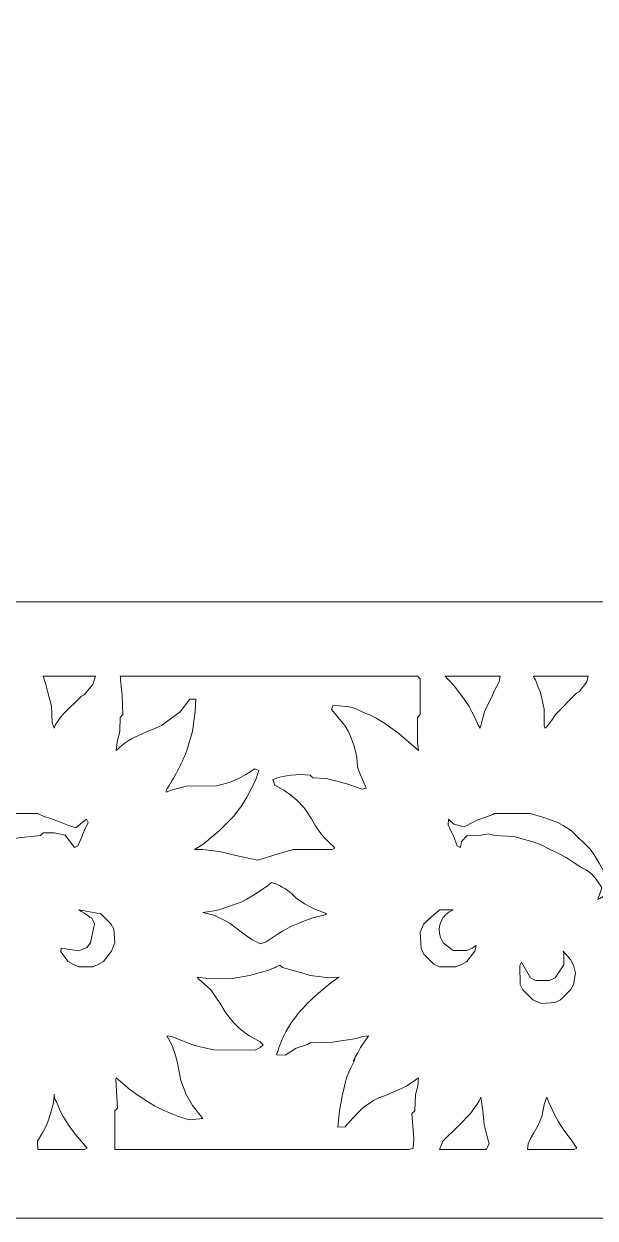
# Model space of a CAD drawing. Header units: centimetres. Extents: x -13.8 to 13.8, y -13.7 to 13.7.
# Drawn here: x 8.18 to 10.564, y -13.671 to -8.685 of the extents above; entities that cross this region are included whole.
import ezdxf

# ---------------------------------------------------------------- set-up
doc = ezdxf.new("R2010")
doc.units = ezdxf.units.CM
doc.header["$MEASUREMENT"] = 0
doc.layers.add('Layer 1', color=7, linetype='Continuous')

msp = doc.modelspace()

# ---------------------------------------------------------------- linework, layer by layer
at = {"layer": 'Layer 1', "lineweight": 0}
msp.add_lwpolyline([(0.73523, -13.67105), (13.55625, -13.67105), (13.55625, -0.86165), (0.73523, -0.86165), (0.73523, -13.67105)], close=True, dxfattribs=at)
at = {"layer": 'Layer 1', "color": 7, "lineweight": 0}
msp.add_lwpolyline([(3.3087, -11.09798), (10.9828, -11.09798), (10.9828, -3.4353), (3.3087, -3.4353), (3.3087, -11.09798)], close=True, dxfattribs=at)
for points, knots in [([(8.25997, -11.40809), (8.25997, -11.40809), (8.47847, -11.40809), (8.47847, -11.40809), (8.47847, -11.40809), (8.47847, -11.40809), (8.46781, -11.44257), (8.46781, -11.44257), (8.46781, -11.44257), (8.46781, -11.44257), (8.43124, -11.48601), (8.43124, -11.48601), (8.43124, -11.48601), (8.43124, -11.48601), (8.42058, -11.49151), (8.42058, -11.49151), (8.42058, -11.49151), (8.42058, -11.49151), (8.34533, -11.56525), (8.34533, -11.56525), (8.34533, -11.56525), (8.34533, -11.56525), (8.33181, -11.5803), (8.33181, -11.5803), (8.33181, -11.5803), (8.33181, -11.5803), (8.31067, -11.61327), (8.31067, -11.61327), (8.31067, -11.61327), (8.31067, -11.61327), (8.30591, -11.62623), (8.30591, -11.62623), (8.30591, -11.62623), (8.30591, -11.62623), (8.29713, -11.60356), (8.29713, -11.60356), (8.29713, -11.60356), (8.29713, -11.60356), (8.29446, -11.53421), (8.29446, -11.53421), (8.29446, -11.53421), (8.29446, -11.53421), (8.27999, -11.47706), (8.27999, -11.47706), (8.27999, -11.47706), (8.27999, -11.47706), (8.27065, -11.44258), (8.27065, -11.44258), (8.27065, -11.44258), (8.27064, -11.44257), (8.26169, -11.41399), (8.25997, -11.40809)], [0, 0, 0, 0, 0.0714286, 0.0714286, 0.0714286, 0.0714286, 0.1428571, 0.1428571, 0.1428571, 0.1428571, 0.2142857, 0.2142857, 0.2142857, 0.2142857, 0.2857143, 0.2857143, 0.2857143, 0.2857143, 0.3571429, 0.3571429, 0.3571429, 0.3571429, 0.4285714, 0.4285714, 0.4285714, 0.4285714, 0.5, 0.5, 0.5, 0.5, 0.5714286, 0.5714286, 0.5714286, 0.5714286, 0.6428571, 0.6428571, 0.6428571, 0.6428571, 0.7142857, 0.7142857, 0.7142857, 0.7142857, 0.7857143, 0.7857143, 0.7857143, 0.7857143, 0.8571429, 0.8571429, 0.8571429, 0.8571429, 1, 1, 1, 1]), ([(8.58192, -11.40809), (8.58192, -11.40809), (9.82266, -11.40809), (9.82266, -11.40809), (9.82266, -11.40809), (9.82266, -11.40809), (9.83409, -11.41952), (9.83409, -11.41952), (9.83409, -11.41952), (9.83409, -11.41952), (9.83409, -11.56867), (9.83409, -11.56867), (9.83409, -11.56867), (9.83409, -11.56867), (9.82266, -11.5805), (9.82266, -11.5805), (9.82266, -11.5805), (9.82266, -11.5805), (9.82266, -11.68393), (9.82266, -11.68393), (9.82266, -11.68393), (9.82266, -11.68393), (9.82724, -11.71862), (9.82724, -11.71862), (9.82724, -11.71862), (9.82724, -11.71862), (9.74532, -11.64755), (9.74532, -11.64755), (9.74532, -11.64755), (9.74532, -11.64755), (9.68457, -11.60411), (9.68457, -11.60411), (9.68457, -11.60411), (9.68457, -11.60411), (9.65007, -11.58353), (9.65007, -11.58353), (9.65007, -11.58353), (9.65007, -11.58353), (9.62684, -11.57191), (9.62684, -11.57191), (9.62684, -11.57191), (9.59178, -11.56162), (9.55998, -11.53513), (9.5236, -11.53513), (9.5236, -11.53513), (9.5236, -11.53513), (9.47007, -11.52979), (9.47007, -11.52979), (9.47007, -11.52979), (9.47007, -11.52979), (9.46322, -11.54694), (9.46322, -11.54694), (9.46322, -11.54694), (9.46322, -11.54694), (9.51979, -11.61496), (9.51979, -11.61496), (9.51979, -11.61496), (9.51979, -11.61496), (9.53313, -11.63801), (9.53313, -11.63801), (9.53313, -11.63801), (9.55731, -11.68659), (9.57028, -11.73307), (9.57255, -11.78718), (9.57255, -11.78718), (9.57255, -11.78718), (9.58112, -11.81041), (9.58112, -11.81041), (9.58112, -11.81041), (9.58112, -11.81041), (9.60893, -11.87558), (9.60893, -11.87558), (9.60893, -11.87558), (9.60893, -11.87558), (9.59178, -11.87997), (9.59178, -11.87997), (9.59178, -11.87997), (9.59178, -11.87997), (9.5236, -11.85616), (9.5236, -11.85616), (9.5236, -11.85616), (9.5236, -11.85616), (9.44319, -11.8352), (9.44319, -11.8352), (9.44319, -11.8352), (9.44319, -11.8352), (9.38604, -11.83311), (9.38604, -11.83311), (9.38604, -11.83311), (9.38604, -11.83311), (9.37461, -11.82168), (9.37461, -11.82168), (9.37461, -11.82168), (9.31936, -11.81596), (9.27174, -11.82112), (9.21935, -11.83922), (9.21935, -11.83922), (9.21935, -11.83922), (9.22678, -11.86417), (9.22678, -11.86417), (9.22678, -11.86417), (9.29708, -11.89883), (9.35098, -11.94646), (9.3868, -12.01713), (9.3868, -12.01713), (9.41061, -12.05735), (9.43652, -12.08933), (9.47234, -12.11944), (9.47234, -12.11944), (9.47234, -12.11944), (9.47768, -12.12706), (9.47768, -12.12706), (9.47768, -12.12706), (9.47768, -12.12706), (9.46625, -12.13201), (9.46625, -12.13201), (9.46625, -12.13201), (9.46625, -12.13201), (9.30566, -12.13199), (9.30566, -12.13199), (9.30566, -12.13199), (9.30566, -12.13199), (9.25957, -12.14456), (9.25957, -12.14456), (9.25957, -12.14456), (9.25957, -12.14456), (9.15612, -12.17599), (9.15612, -12.17599), (9.15612, -12.17599), (9.15612, -12.17599), (9.0641, -12.15675), (9.0641, -12.15675), (9.0641, -12.15675), (9.0641, -12.15675), (8.99515, -12.14093), (8.99515, -12.14093), (8.99515, -12.14093), (8.99515, -12.14093), (8.92657, -12.13199), (8.92657, -12.13199), (8.92657, -12.13199), (8.92657, -12.13199), (8.89209, -12.13199), (8.89209, -12.13199), (8.89209, -12.13199), (8.89209, -12.13199), (8.92619, -12.11122), (8.92619, -12.11122), (8.92619, -12.11122), (8.92619, -12.11122), (8.99514, -12.05426), (8.99514, -12.05426), (8.99514, -12.05426), (8.99514, -12.05426), (9.05438, -11.99407), (9.05438, -11.99407), (9.05438, -11.99407), (9.05438, -11.99407), (9.08886, -11.94816), (9.08886, -11.94816), (9.08886, -11.94816), (9.08886, -11.94816), (9.11095, -11.91368), (9.11095, -11.91368), (9.11095, -11.91368), (9.11095, -11.91368), (9.14638, -11.84473), (9.14638, -11.84473), (9.14638, -11.84473), (9.14638, -11.84473), (9.1599, -11.80282), (9.1599, -11.80282), (9.1599, -11.80282), (9.1599, -11.80282), (9.14371, -11.79597), (9.14371, -11.79597), (9.14371, -11.79597), (9.0936, -11.82989), (9.0437, -11.85444), (8.98388, -11.86569), (8.98388, -11.86569), (8.98388, -11.86569), (8.85759, -11.8676), (8.85759, -11.8676), (8.85759, -11.8676), (8.85759, -11.8676), (8.79967, -11.88303), (8.79967, -11.88303), (8.79967, -11.88303), (8.79967, -11.88303), (8.77395, -11.89274), (8.77395, -11.89274), (8.77395, -11.89274), (8.77395, -11.89274), (8.77318, -11.88589), (8.77318, -11.88589), (8.77318, -11.88589), (8.80689, -11.83102), (8.83681, -11.77863), (8.86044, -11.71825), (8.86044, -11.71825), (8.86044, -11.71825), (8.88311, -11.63805), (8.88311, -11.63805), (8.88311, -11.63805), (8.88311, -11.63805), (8.89491, -11.55764), (8.89491, -11.55764), (8.89491, -11.55764), (8.89491, -11.55764), (8.89758, -11.50393), (8.89758, -11.50393), (8.89758, -11.50393), (8.89758, -11.50393), (8.87169, -11.50392), (8.87169, -11.50392), (8.87169, -11.50392), (8.87169, -11.50392), (8.83245, -11.55763), (8.83245, -11.55763), (8.83245, -11.55763), (8.83245, -11.55763), (8.75397, -11.61497), (8.75397, -11.61497), (8.75397, -11.61497), (8.75397, -11.61497), (8.71949, -11.62944), (8.71949, -11.62944), (8.71949, -11.62944), (8.71949, -11.62944), (8.69644, -11.63878), (8.69644, -11.63878), (8.69644, -11.63878), (8.69644, -11.63878), (8.67358, -11.64944), (8.67358, -11.64944), (8.67358, -11.64944), (8.6309, -11.66545), (8.59738, -11.6864), (8.56555, -11.7186), (8.56555, -11.7186), (8.56555, -11.7186), (8.56917, -11.68391), (8.56917, -11.68391), (8.56917, -11.68391), (8.56917, -11.68391), (8.57983, -11.638), (8.57983, -11.638), (8.57983, -11.638), (8.57983, -11.638), (8.58192, -11.58048), (8.58192, -11.58048), (8.58192, -11.58048), (8.58192, -11.58048), (8.59335, -11.56865), (8.59335, -11.56865), (8.59335, -11.56865), (8.59335, -11.56865), (8.5901, -11.48883), (8.5901, -11.48883), (8.5901, -11.48883), (8.59012, -11.48887), (8.5825, -11.41399), (8.58192, -11.40809)], [0, 0, 0, 0, 0.0149254, 0.0149254, 0.0149254, 0.0149254, 0.0298507, 0.0298507, 0.0298507, 0.0298507, 0.0447761, 0.0447761, 0.0447761, 0.0447761, 0.0597015, 0.0597015, 0.0597015, 0.0597015, 0.0746269, 0.0746269, 0.0746269, 0.0746269, 0.0895522, 0.0895522, 0.0895522, 0.0895522, 0.1044776, 0.1044776, 0.1044776, 0.1044776, 0.119403, 0.119403, 0.119403, 0.119403, 0.1343284, 0.1343284, 0.1343284, 0.1343284, 0.1492537, 0.1492537, 0.1492537, 0.1492537, 0.1641791, 0.1641791, 0.1641791, 0.1641791, 0.1791045, 0.1791045, 0.1791045, 0.1791045, 0.1940299, 0.1940299, 0.1940299, 0.1940299, 0.2089552, 0.2089552, 0.2089552, 0.2089552, 0.2238806, 0.2238806, 0.2238806, 0.2238806, 0.238806, 0.238806, 0.238806, 0.238806, 0.2537313, 0.2537313, 0.2537313, 0.2537313, 0.2686567, 0.2686567, 0.2686567, 0.2686567, 0.2835821, 0.2835821, 0.2835821, 0.2835821, 0.2985075, 0.2985075, 0.2985075, 0.2985075, 0.3134328, 0.3134328, 0.3134328, 0.3134328, 0.3283582, 0.3283582, 0.3283582, 0.3283582, 0.3432836, 0.3432836, 0.3432836, 0.3432836, 0.358209, 0.358209, 0.358209, 0.358209, 0.3731343, 0.3731343, 0.3731343, 0.3731343, 0.3880597, 0.3880597, 0.3880597, 0.3880597, 0.4029851, 0.4029851, 0.4029851, 0.4029851, 0.4179104, 0.4179104, 0.4179104, 0.4179104, 0.4328358, 0.4328358, 0.4328358, 0.4328358, 0.4477612, 0.4477612, 0.4477612, 0.4477612, 0.4626866, 0.4626866, 0.4626866, 0.4626866, 0.4776119, 0.4776119, 0.4776119, 0.4776119, 0.4925373, 0.4925373, 0.4925373, 0.4925373, 0.5074627, 0.5074627, 0.5074627, 0.5074627, 0.5223881, 0.5223881, 0.5223881, 0.5223881, 0.5373134, 0.5373134, 0.5373134, 0.5373134, 0.5522388, 0.5522388, 0.5522388, 0.5522388, 0.5671642, 0.5671642, 0.5671642, 0.5671642, 0.5820896, 0.5820896, 0.5820896, 0.5820896, 0.5970149, 0.5970149, 0.5970149, 0.5970149, 0.6119403, 0.6119403, 0.6119403, 0.6119403, 0.6268657, 0.6268657, 0.6268657, 0.6268657, 0.641791, 0.641791, 0.641791, 0.641791, 0.6567164, 0.6567164, 0.6567164, 0.6567164, 0.6716418, 0.6716418, 0.6716418, 0.6716418, 0.6865672, 0.6865672, 0.6865672, 0.6865672, 0.7014925, 0.7014925, 0.7014925, 0.7014925, 0.7164179, 0.7164179, 0.7164179, 0.7164179, 0.7313433, 0.7313433, 0.7313433, 0.7313433, 0.7462687, 0.7462687, 0.7462687, 0.7462687, 0.761194, 0.761194, 0.761194, 0.761194, 0.7761194, 0.7761194, 0.7761194, 0.7761194, 0.7910448, 0.7910448, 0.7910448, 0.7910448, 0.8059701, 0.8059701, 0.8059701, 0.8059701, 0.8208955, 0.8208955, 0.8208955, 0.8208955, 0.8358209, 0.8358209, 0.8358209, 0.8358209, 0.8507463, 0.8507463, 0.8507463, 0.8507463, 0.8656716, 0.8656716, 0.8656716, 0.8656716, 0.880597, 0.880597, 0.880597, 0.880597, 0.8955224, 0.8955224, 0.8955224, 0.8955224, 0.9104478, 0.9104478, 0.9104478, 0.9104478, 0.9253731, 0.9253731, 0.9253731, 0.9253731, 0.9402985, 0.9402985, 0.9402985, 0.9402985, 0.9552239, 0.9552239, 0.9552239, 0.9552239, 0.9701493, 0.9701493, 0.9701493, 0.9701493, 1, 1, 1, 1]), ([(9.93751, -11.40809), (9.93751, -11.40809), (10.16725, -11.40809), (10.16725, -11.40809), (10.16725, -11.40809), (10.16725, -11.40809), (10.16421, -11.4319), (10.16421, -11.4319), (10.16421, -11.4319), (10.16421, -11.4319), (10.14593, -11.46561), (10.14593, -11.46561), (10.14593, -11.46561), (10.14593, -11.46561), (10.13069, -11.50009), (10.13069, -11.50009), (10.13069, -11.50009), (10.13069, -11.50009), (10.11143, -11.53457), (10.11143, -11.53457), (10.11143, -11.53457), (10.11143, -11.53457), (10.10209, -11.55762), (10.10209, -11.55762), (10.10209, -11.55762), (10.10209, -11.55762), (10.08934, -11.60353), (10.08934, -11.60353), (10.08934, -11.60353), (10.08934, -11.60353), (10.08458, -11.6262), (10.08458, -11.6262), (10.08458, -11.6262), (10.08458, -11.6262), (10.07601, -11.61324), (10.07601, -11.61324), (10.07601, -11.61324), (10.07601, -11.61324), (10.06191, -11.58048), (10.06191, -11.58048), (10.06191, -11.58048), (10.06191, -11.58048), (10.05011, -11.55762), (10.05011, -11.55762), (10.05011, -11.55762), (10.05011, -11.55762), (10.03773, -11.53457), (10.03773, -11.53457), (10.03773, -11.53457), (10.03773, -11.53457), (10.01468, -11.50009), (10.01468, -11.50009), (10.01468, -11.50009), (10.01468, -11.50009), (9.9802, -11.45437), (9.9802, -11.45437), (9.9802, -11.45437), (9.98019, -11.45439), (9.94399, -11.41399), (9.93751, -11.40809)], [0, 0, 0, 0, 0.0625, 0.0625, 0.0625, 0.0625, 0.125, 0.125, 0.125, 0.125, 0.1875, 0.1875, 0.1875, 0.1875, 0.25, 0.25, 0.25, 0.25, 0.3125, 0.3125, 0.3125, 0.3125, 0.375, 0.375, 0.375, 0.375, 0.4375, 0.4375, 0.4375, 0.4375, 0.5, 0.5, 0.5, 0.5, 0.5625, 0.5625, 0.5625, 0.5625, 0.625, 0.625, 0.625, 0.625, 0.6875, 0.6875, 0.6875, 0.6875, 0.75, 0.75, 0.75, 0.75, 0.8125, 0.8125, 0.8125, 0.8125, 0.875, 0.875, 0.875, 0.875, 1, 1, 1, 1]), ([(10.30518, -11.40809), (10.30518, -11.40809), (10.53473, -11.40809), (10.53473, -11.40809), (10.53473, -11.40809), (10.53473, -11.40809), (10.52997, -11.4319), (10.52997, -11.4319), (10.52997, -11.4319), (10.52997, -11.4319), (10.49721, -11.47437), (10.49721, -11.47437), (10.49721, -11.47437), (10.49721, -11.47437), (10.48673, -11.48009), (10.48673, -11.48009), (10.48673, -11.48009), (10.48673, -11.48009), (10.39854, -11.56904), (10.39854, -11.56904), (10.39854, -11.56904), (10.39854, -11.56904), (10.38349, -11.59209), (10.38349, -11.59209), (10.38349, -11.59209), (10.38349, -11.59209), (10.36235, -11.62067), (10.36235, -11.62067), (10.36235, -11.62067), (10.36235, -11.62067), (10.35473, -11.6262), (10.35473, -11.6262), (10.35473, -11.6262), (10.35473, -11.6262), (10.35111, -11.61496), (10.35111, -11.61496), (10.35111, -11.61496), (10.35111, -11.61496), (10.35111, -11.54601), (10.35111, -11.54601), (10.35111, -11.54601), (10.35111, -11.54601), (10.3355, -11.47706), (10.3355, -11.47706), (10.3355, -11.47706), (10.3355, -11.47706), (10.32693, -11.45439), (10.32693, -11.45439), (10.32693, -11.45439), (10.32693, -11.45439), (10.3155, -11.42372), (10.3155, -11.42372), (10.3155, -11.42372), (10.31547, -11.4237), (10.30901, -11.41399), (10.30518, -11.40809)], [0, 0, 0, 0, 0.0666667, 0.0666667, 0.0666667, 0.0666667, 0.1333333, 0.1333333, 0.1333333, 0.1333333, 0.2, 0.2, 0.2, 0.2, 0.2666667, 0.2666667, 0.2666667, 0.2666667, 0.3333333, 0.3333333, 0.3333333, 0.3333333, 0.4, 0.4, 0.4, 0.4, 0.4666667, 0.4666667, 0.4666667, 0.4666667, 0.5333333, 0.5333333, 0.5333333, 0.5333333, 0.6, 0.6, 0.6, 0.6, 0.6666667, 0.6666667, 0.6666667, 0.6666667, 0.7333333, 0.7333333, 0.7333333, 0.7333333, 0.8, 0.8, 0.8, 0.8, 0.8666667, 0.8666667, 0.8666667, 0.8666667, 1, 1, 1, 1]), ([(8.08757, -11.98227), (8.08757, -11.98227), (8.2373, -11.98227), (8.2373, -11.98227), (8.2373, -11.98227), (8.2373, -11.98227), (8.25997, -11.99238), (8.25997, -11.99238), (8.25997, -11.99238), (8.25997, -11.99238), (8.29445, -12.00381), (8.29445, -12.00381), (8.29445, -12.00381), (8.29445, -12.00381), (8.32893, -12.01619), (8.32893, -12.01619), (8.32893, -12.01619), (8.32893, -12.01619), (8.36341, -12.03066), (8.36341, -12.03066), (8.36341, -12.03066), (8.36341, -12.03066), (8.39675, -12.0419), (8.39675, -12.0419), (8.39675, -12.0419), (8.39675, -12.0419), (8.42361, -12.01885), (8.42361, -12.01885), (8.42361, -12.01885), (8.42361, -12.01885), (8.44094, -12.0057), (8.44094, -12.0057), (8.44094, -12.0057), (8.44094, -12.0057), (8.44742, -12.01885), (8.44742, -12.01885), (8.44742, -12.01885), (8.44742, -12.01885), (8.43237, -12.05161), (8.43237, -12.05161), (8.43237, -12.05161), (8.43237, -12.05161), (8.41885, -12.08609), (8.41885, -12.08609), (8.41885, -12.08609), (8.41885, -12.08609), (8.40551, -12.11676), (8.40551, -12.11676), (8.40551, -12.11676), (8.40551, -12.11676), (8.39104, -12.12324), (8.39104, -12.12324), (8.39104, -12.12324), (8.39104, -12.12324), (8.35159, -12.07255), (8.35159, -12.07255), (8.35159, -12.07255), (8.35159, -12.07255), (8.30627, -12.06302), (8.30627, -12.06302), (8.30627, -12.06302), (8.30627, -12.06302), (8.25995, -12.06302), (8.25995, -12.06302), (8.25995, -12.06302), (8.25995, -12.06302), (8.24852, -12.07426), (8.24852, -12.07426), (8.24852, -12.07426), (8.24852, -12.07426), (8.1565, -12.08302), (8.1565, -12.08302), (8.1565, -12.08302), (8.1565, -12.08302), (8.09898, -12.09577), (8.09898, -12.09577), (8.09898, -12.09577), (8.09898, -12.09577), (8.0645, -12.10815), (8.0645, -12.10815), (8.0645, -12.10815), (8.0645, -12.10815), (8.04145, -12.11844), (8.04145, -12.11844), (8.04145, -12.11844), (8.04145, -12.11844), (8.01878, -12.1291), (8.01878, -12.1291), (8.01878, -12.1291), (8.01878, -12.1291), (7.9843, -12.14262), (7.9843, -12.14262), (7.9843, -12.14262), (7.9843, -12.14262), (7.94982, -12.15767), (7.94982, -12.15767), (7.94982, -12.15767), (7.94982, -12.15767), (7.91534, -12.18016), (7.91534, -12.18016), (7.91534, -12.18016), (7.91534, -12.18016), (7.88086, -12.20397), (7.88086, -12.20397), (7.88086, -12.20397), (7.84771, -12.22969), (7.8218, -12.25654), (7.80066, -12.29274), (7.80066, -12.29274), (7.80066, -12.29274), (7.81476, -12.33103), (7.81476, -12.33103), (7.81476, -12.33103), (7.81476, -12.33103), (7.78886, -12.32418), (7.78886, -12.32418), (7.78886, -12.32418), (7.78886, -12.32418), (7.75438, -12.30418), (7.75438, -12.30418), (7.75438, -12.30418), (7.75438, -12.30418), (7.71228, -12.28799), (7.71228, -12.28799), (7.71228, -12.28799), (7.71228, -12.28799), (7.70543, -12.27465), (7.70543, -12.27465), (7.70543, -12.27465), (7.70543, -12.27465), (7.73133, -12.27179), (7.73133, -12.27179), (7.73133, -12.27179), (7.73133, -12.27179), (7.75361, -12.2756), (7.75361, -12.2756), (7.75361, -12.2756), (7.75361, -12.2756), (7.78028, -12.24702), (7.78028, -12.24702), (7.78028, -12.24702), (7.78028, -12.24702), (7.79856, -12.21254), (7.79856, -12.21254), (7.79856, -12.21254), (7.79856, -12.21254), (7.81094, -12.18949), (7.81094, -12.18949), (7.81094, -12.18949), (7.81094, -12.18949), (7.83285, -12.15501), (7.83285, -12.15501), (7.83285, -12.15501), (7.83285, -12.15501), (7.83782, -12.14358), (7.83782, -12.14358), (7.83782, -12.14358), (7.83782, -12.14358), (7.90812, -12.07098), (7.90812, -12.07098), (7.90812, -12.07098), (7.90812, -12.07098), (7.9268, -12.05423), (7.9268, -12.05423), (7.9268, -12.05423), (7.9268, -12.05423), (7.96109, -12.03156), (7.96109, -12.03156), (7.96109, -12.03156), (7.96109, -12.03156), (7.98432, -12.01881), (7.98432, -12.01881), (7.98432, -12.01881), (7.98432, -12.01881), (8.00699, -12.00852), (8.00699, -12.00852), (8.00699, -12.00852), (8.00699, -12.00852), (8.04147, -11.99709), (8.04147, -11.99709), (8.04147, -11.99709), (8.04148, -11.99711), (8.08281, -11.98549), (8.08757, -11.98227)], [0, 0, 0, 0, 0.0212766, 0.0212766, 0.0212766, 0.0212766, 0.0425532, 0.0425532, 0.0425532, 0.0425532, 0.0638298, 0.0638298, 0.0638298, 0.0638298, 0.0851064, 0.0851064, 0.0851064, 0.0851064, 0.106383, 0.106383, 0.106383, 0.106383, 0.1276596, 0.1276596, 0.1276596, 0.1276596, 0.1489362, 0.1489362, 0.1489362, 0.1489362, 0.1702128, 0.1702128, 0.1702128, 0.1702128, 0.1914894, 0.1914894, 0.1914894, 0.1914894, 0.212766, 0.212766, 0.212766, 0.212766, 0.2340426, 0.2340426, 0.2340426, 0.2340426, 0.2553191, 0.2553191, 0.2553191, 0.2553191, 0.2765957, 0.2765957, 0.2765957, 0.2765957, 0.2978723, 0.2978723, 0.2978723, 0.2978723, 0.3191489, 0.3191489, 0.3191489, 0.3191489, 0.3404255, 0.3404255, 0.3404255, 0.3404255, 0.3617021, 0.3617021, 0.3617021, 0.3617021, 0.3829787, 0.3829787, 0.3829787, 0.3829787, 0.4042553, 0.4042553, 0.4042553, 0.4042553, 0.4255319, 0.4255319, 0.4255319, 0.4255319, 0.4468085, 0.4468085, 0.4468085, 0.4468085, 0.4680851, 0.4680851, 0.4680851, 0.4680851, 0.4893617, 0.4893617, 0.4893617, 0.4893617, 0.5106383, 0.5106383, 0.5106383, 0.5106383, 0.5319149, 0.5319149, 0.5319149, 0.5319149, 0.5531915, 0.5531915, 0.5531915, 0.5531915, 0.5744681, 0.5744681, 0.5744681, 0.5744681, 0.5957447, 0.5957447, 0.5957447, 0.5957447, 0.6170213, 0.6170213, 0.6170213, 0.6170213, 0.6382979, 0.6382979, 0.6382979, 0.6382979, 0.6595745, 0.6595745, 0.6595745, 0.6595745, 0.6808511, 0.6808511, 0.6808511, 0.6808511, 0.7021277, 0.7021277, 0.7021277, 0.7021277, 0.7234043, 0.7234043, 0.7234043, 0.7234043, 0.7446809, 0.7446809, 0.7446809, 0.7446809, 0.7659574, 0.7659574, 0.7659574, 0.7659574, 0.787234, 0.787234, 0.787234, 0.787234, 0.8085106, 0.8085106, 0.8085106, 0.8085106, 0.8297872, 0.8297872, 0.8297872, 0.8297872, 0.8510638, 0.8510638, 0.8510638, 0.8510638, 0.8723404, 0.8723404, 0.8723404, 0.8723404, 0.893617, 0.893617, 0.893617, 0.893617, 0.9148936, 0.9148936, 0.9148936, 0.9148936, 0.9361702, 0.9361702, 0.9361702, 0.9361702, 0.9574468, 0.9574468, 0.9574468, 0.9574468, 1, 1, 1, 1]), ([(10.1442, -11.98227), (10.1442, -11.98227), (10.29335, -11.98227), (10.29335, -11.98227), (10.29335, -11.98227), (10.29335, -11.98227), (10.35069, -11.99788), (10.35069, -11.99788), (10.35069, -11.99788), (10.35069, -11.99788), (10.37374, -12.00682), (10.37374, -12.00682), (10.37374, -12.00682), (10.37374, -12.00682), (10.40826, -12.01999), (10.40826, -12.01999), (10.40826, -12.01999), (10.40826, -12.01999), (10.43131, -12.03161), (10.43131, -12.03161), (10.43131, -12.03161), (10.43131, -12.03161), (10.46579, -12.05428), (10.46579, -12.05428), (10.46579, -12.05428), (10.46579, -12.05428), (10.54448, -12.13201), (10.54448, -12.13201), (10.54448, -12.13201), (10.54448, -12.13201), (10.55953, -12.15506), (10.55953, -12.15506), (10.55953, -12.15506), (10.55953, -12.15506), (10.58162, -12.18954), (10.58162, -12.18954), (10.58162, -12.18954), (10.58162, -12.18954), (10.60048, -12.22402), (10.60048, -12.22402), (10.60048, -12.22402), (10.60048, -12.22402), (10.61495, -12.25736), (10.61495, -12.25736), (10.61495, -12.25736), (10.61495, -12.25736), (10.66086, -12.27297), (10.66086, -12.27297), (10.66086, -12.27297), (10.66086, -12.27297), (10.68676, -12.27469), (10.68676, -12.27469), (10.68676, -12.27469), (10.68676, -12.27469), (10.68009, -12.28916), (10.68009, -12.28916), (10.68009, -12.28916), (10.68009, -12.28916), (10.64942, -12.30326), (10.64942, -12.30326), (10.64942, -12.30326), (10.64942, -12.30326), (10.61494, -12.31869), (10.61494, -12.31869), (10.61494, -12.31869), (10.61494, -12.31869), (10.58369, -12.33602), (10.58369, -12.33602), (10.58369, -12.33602), (10.58369, -12.33602), (10.57567, -12.34078), (10.57567, -12.34078), (10.57567, -12.34078), (10.57567, -12.34078), (10.59186, -12.29278), (10.59186, -12.29278), (10.59186, -12.29278), (10.57509, -12.26098), (10.54767, -12.22288), (10.51166, -12.21068), (10.51166, -12.21068), (10.51166, -12.21068), (10.47718, -12.18745), (10.47718, -12.18745), (10.47718, -12.18745), (10.47718, -12.18745), (10.4427, -12.16536), (10.4427, -12.16536), (10.4427, -12.16536), (10.4427, -12.16536), (10.41965, -12.15298), (10.41965, -12.15298), (10.41965, -12.15298), (10.41965, -12.15298), (10.37374, -12.13031), (10.37374, -12.13031), (10.37374, -12.13031), (10.37374, -12.13031), (10.33926, -12.11203), (10.33926, -12.11203), (10.33926, -12.11203), (10.33926, -12.11203), (10.30478, -12.1006), (10.30478, -12.1006), (10.30478, -12.1006), (10.30478, -12.1006), (10.25906, -12.08785), (10.25906, -12.08785), (10.25906, -12.08785), (10.25906, -12.08785), (10.22458, -12.07756), (10.22458, -12.07756), (10.22458, -12.07756), (10.22458, -12.07756), (10.1442, -12.07431), (10.1442, -12.07431), (10.1442, -12.07431), (10.1442, -12.07431), (10.12113, -12.06688), (10.12113, -12.06688), (10.12113, -12.06688), (10.12113, -12.06688), (10.08665, -12.07201), (10.08665, -12.07201), (10.08665, -12.07201), (10.08665, -12.07201), (10.0295, -12.07429), (10.0295, -12.07429), (10.0295, -12.07429), (10.0295, -12.07429), (10.00627, -12.0985), (10.00627, -12.0985), (10.00627, -12.0985), (10.00627, -12.0985), (10.00151, -12.12327), (10.00151, -12.12327), (10.00151, -12.12327), (10.00151, -12.12327), (9.98799, -12.11679), (9.98799, -12.11679), (9.98799, -12.11679), (9.98799, -12.11679), (9.97256, -12.07469), (9.97256, -12.07469), (9.97256, -12.07469), (9.97256, -12.07469), (9.96113, -12.05162), (9.96113, -12.05162), (9.96113, -12.05162), (9.96113, -12.05162), (9.95047, -12.02857), (9.95047, -12.02857), (9.95047, -12.02857), (9.95047, -12.02857), (9.95161, -12.00571), (9.95161, -12.00571), (9.95161, -12.00571), (9.95161, -12.00571), (9.97466, -12.02685), (9.97466, -12.02685), (9.97466, -12.02685), (9.97466, -12.02685), (10.01771, -12.03751), (10.01771, -12.03751), (10.01771, -12.03751), (10.01771, -12.03751), (10.05219, -12.01883), (10.05219, -12.01883), (10.05219, -12.01883), (10.05219, -12.01883), (10.07486, -12.00854), (10.07486, -12.00854), (10.07486, -12.00854), (10.07486, -12.00854), (10.1105, -11.99616), (10.1105, -11.99616), (10.1105, -11.99616), (10.1105, -11.99616), (10.13944, -11.98549), (10.1442, -11.98227)], [0, 0, 0, 0, 0.0217391, 0.0217391, 0.0217391, 0.0217391, 0.0434783, 0.0434783, 0.0434783, 0.0434783, 0.0652174, 0.0652174, 0.0652174, 0.0652174, 0.0869565, 0.0869565, 0.0869565, 0.0869565, 0.1086957, 0.1086957, 0.1086957, 0.1086957, 0.1304348, 0.1304348, 0.1304348, 0.1304348, 0.1521739, 0.1521739, 0.1521739, 0.1521739, 0.173913, 0.173913, 0.173913, 0.173913, 0.1956522, 0.1956522, 0.1956522, 0.1956522, 0.2173913, 0.2173913, 0.2173913, 0.2173913, 0.2391304, 0.2391304, 0.2391304, 0.2391304, 0.2608696, 0.2608696, 0.2608696, 0.2608696, 0.2826087, 0.2826087, 0.2826087, 0.2826087, 0.3043478, 0.3043478, 0.3043478, 0.3043478, 0.326087, 0.326087, 0.326087, 0.326087, 0.3478261, 0.3478261, 0.3478261, 0.3478261, 0.3695652, 0.3695652, 0.3695652, 0.3695652, 0.3913043, 0.3913043, 0.3913043, 0.3913043, 0.4130435, 0.4130435, 0.4130435, 0.4130435, 0.4347826, 0.4347826, 0.4347826, 0.4347826, 0.4565217, 0.4565217, 0.4565217, 0.4565217, 0.4782609, 0.4782609, 0.4782609, 0.4782609, 0.5, 0.5, 0.5, 0.5, 0.5217391, 0.5217391, 0.5217391, 0.5217391, 0.5434783, 0.5434783, 0.5434783, 0.5434783, 0.5652174, 0.5652174, 0.5652174, 0.5652174, 0.5869565, 0.5869565, 0.5869565, 0.5869565, 0.6086957, 0.6086957, 0.6086957, 0.6086957, 0.6304348, 0.6304348, 0.6304348, 0.6304348, 0.6521739, 0.6521739, 0.6521739, 0.6521739, 0.673913, 0.673913, 0.673913, 0.673913, 0.6956522, 0.6956522, 0.6956522, 0.6956522, 0.7173913, 0.7173913, 0.7173913, 0.7173913, 0.7391304, 0.7391304, 0.7391304, 0.7391304, 0.7608696, 0.7608696, 0.7608696, 0.7608696, 0.7826087, 0.7826087, 0.7826087, 0.7826087, 0.8043478, 0.8043478, 0.8043478, 0.8043478, 0.826087, 0.826087, 0.826087, 0.826087, 0.8478261, 0.8478261, 0.8478261, 0.8478261, 0.8695652, 0.8695652, 0.8695652, 0.8695652, 0.8913043, 0.8913043, 0.8913043, 0.8913043, 0.9130435, 0.9130435, 0.9130435, 0.9130435, 0.9347826, 0.9347826, 0.9347826, 0.9347826, 0.9565217, 0.9565217, 0.9565217, 0.9565217, 1, 1, 1, 1]), ([(9.21361, -12.26971), (9.21361, -12.26971), (9.23475, -12.27733), (9.23475, -12.27733), (9.23475, -12.27733), (9.26695, -12.29162), (9.29304, -12.30953), (9.31685, -12.3358), (9.31685, -12.3358), (9.31685, -12.3358), (9.35114, -12.35866), (9.35114, -12.35866), (9.35114, -12.35866), (9.35114, -12.35866), (9.37419, -12.37141), (9.37419, -12.37141), (9.37419, -12.37141), (9.37419, -12.37141), (9.39724, -12.38284), (9.39724, -12.38284), (9.39724, -12.38284), (9.39724, -12.38284), (9.44315, -12.39903), (9.44315, -12.39903), (9.44315, -12.39903), (9.44315, -12.39903), (9.43762, -12.40475), (9.43762, -12.40475), (9.43762, -12.40475), (9.43762, -12.40475), (9.38563, -12.41732), (9.38563, -12.41732), (9.38563, -12.41732), (9.38563, -12.41732), (9.35115, -12.4297), (9.35115, -12.4297), (9.35115, -12.4297), (9.35115, -12.4297), (9.32848, -12.43923), (9.32848, -12.43923), (9.32848, -12.43923), (9.32848, -12.43923), (9.294, -12.4537), (9.294, -12.4537), (9.294, -12.4537), (9.294, -12.4537), (9.25952, -12.4737), (9.25952, -12.4737), (9.25952, -12.4737), (9.25952, -12.4737), (9.23647, -12.48722), (9.23647, -12.48722), (9.23647, -12.48722), (9.23647, -12.48722), (9.19056, -12.51789), (9.19056, -12.51789), (9.19056, -12.51789), (9.19056, -12.51789), (9.16751, -12.52551), (9.16751, -12.52551), (9.16751, -12.52551), (9.16751, -12.52551), (9.15608, -12.52001), (9.15608, -12.52001), (9.15608, -12.52001), (9.15608, -12.52001), (9.13303, -12.50935), (9.13303, -12.50935), (9.13303, -12.50935), (9.13303, -12.50935), (9.09855, -12.48554), (9.09855, -12.48554), (9.09855, -12.48554), (9.09855, -12.48554), (9.04103, -12.44096), (9.04103, -12.44096), (9.04103, -12.44096), (9.04103, -12.44096), (9.01817, -12.42858), (9.01817, -12.42858), (9.01817, -12.42858), (9.01817, -12.42858), (8.97208, -12.40649), (8.97208, -12.40649), (8.97208, -12.40649), (8.97208, -12.40649), (8.92655, -12.39583), (8.92655, -12.39583), (8.92655, -12.39583), (8.92655, -12.39583), (8.9837, -12.38668), (8.9837, -12.38668), (8.9837, -12.38668), (8.9837, -12.38668), (9.01818, -12.37525), (9.01818, -12.37525), (9.01818, -12.37525), (9.01818, -12.37525), (9.05266, -12.36345), (9.05266, -12.36345), (9.05266, -12.36345), (9.05266, -12.36345), (9.08714, -12.35144), (9.08714, -12.35144), (9.08714, -12.35144), (9.08714, -12.35144), (9.11, -12.33982), (9.11, -12.33982), (9.11, -12.33982), (9.11, -12.33982), (9.14448, -12.3181), (9.14448, -12.3181), (9.14448, -12.3181), (9.14448, -12.3181), (9.17954, -12.29524), (9.17954, -12.29524), (9.17954, -12.29524), (9.17953, -12.29524), (9.20848, -12.27524), (9.21361, -12.26971)], [0, 0, 0, 0, 0.0322581, 0.0322581, 0.0322581, 0.0322581, 0.0645161, 0.0645161, 0.0645161, 0.0645161, 0.0967742, 0.0967742, 0.0967742, 0.0967742, 0.1290323, 0.1290323, 0.1290323, 0.1290323, 0.1612903, 0.1612903, 0.1612903, 0.1612903, 0.1935484, 0.1935484, 0.1935484, 0.1935484, 0.2258065, 0.2258065, 0.2258065, 0.2258065, 0.2580645, 0.2580645, 0.2580645, 0.2580645, 0.2903226, 0.2903226, 0.2903226, 0.2903226, 0.3225806, 0.3225806, 0.3225806, 0.3225806, 0.3548387, 0.3548387, 0.3548387, 0.3548387, 0.3870968, 0.3870968, 0.3870968, 0.3870968, 0.4193548, 0.4193548, 0.4193548, 0.4193548, 0.4516129, 0.4516129, 0.4516129, 0.4516129, 0.483871, 0.483871, 0.483871, 0.483871, 0.516129, 0.516129, 0.516129, 0.516129, 0.5483871, 0.5483871, 0.5483871, 0.5483871, 0.5806452, 0.5806452, 0.5806452, 0.5806452, 0.6129032, 0.6129032, 0.6129032, 0.6129032, 0.6451613, 0.6451613, 0.6451613, 0.6451613, 0.6774194, 0.6774194, 0.6774194, 0.6774194, 0.7096774, 0.7096774, 0.7096774, 0.7096774, 0.7419355, 0.7419355, 0.7419355, 0.7419355, 0.7741935, 0.7741935, 0.7741935, 0.7741935, 0.8064516, 0.8064516, 0.8064516, 0.8064516, 0.8387097, 0.8387097, 0.8387097, 0.8387097, 0.8709677, 0.8709677, 0.8709677, 0.8709677, 0.9032258, 0.9032258, 0.9032258, 0.9032258, 0.9354839, 0.9354839, 0.9354839, 0.9354839, 1, 1, 1, 1]), ([(8.40952, -12.38459), (8.40952, -12.38459), (8.50136, -12.40002), (8.50136, -12.40002), (8.50136, -12.40002), (8.50136, -12.40002), (8.54327, -12.44212), (8.54327, -12.44212), (8.54327, -12.44212), (8.54327, -12.44212), (8.5547, -12.46517), (8.5547, -12.46517), (8.5547, -12.46517), (8.5547, -12.46517), (8.55891, -12.52232), (8.55891, -12.52232), (8.55891, -12.52232), (8.55891, -12.52232), (8.54539, -12.55717), (8.54539, -12.55717), (8.54539, -12.55717), (8.54539, -12.55717), (8.51205, -12.59927), (8.51205, -12.59927), (8.51205, -12.59927), (8.51205, -12.59927), (8.48956, -12.61261), (8.48956, -12.61261), (8.48956, -12.61261), (8.48956, -12.61261), (8.46691, -12.62232), (8.46691, -12.62232), (8.46691, -12.62232), (8.46691, -12.62232), (8.40917, -12.62229), (8.40917, -12.62229), (8.40917, -12.62229), (8.40917, -12.62229), (8.38612, -12.61258), (8.38612, -12.61258), (8.38612, -12.61258), (8.38612, -12.61258), (8.3644, -12.59924), (8.3644, -12.59924), (8.3644, -12.59924), (8.3644, -12.59924), (8.33373, -12.55923), (8.33373, -12.55923), (8.33373, -12.55923), (8.33373, -12.55923), (8.33545, -12.54343), (8.33545, -12.54343), (8.33545, -12.54343), (8.33545, -12.54343), (8.35278, -12.54743), (8.35278, -12.54743), (8.35278, -12.54743), (8.35278, -12.54743), (8.40916, -12.55505), (8.40916, -12.55505), (8.40916, -12.55505), (8.40916, -12.55505), (8.44192, -12.54171), (8.44192, -12.54171), (8.44192, -12.54171), (8.44192, -12.54171), (8.45716, -12.52171), (8.45716, -12.52171), (8.45716, -12.52171), (8.45716, -12.52171), (8.47431, -12.44207), (8.47431, -12.44207), (8.47431, -12.44207), (8.47431, -12.44207), (8.46269, -12.41921), (8.46269, -12.41921), (8.46269, -12.41921), (8.46267, -12.41925), (8.41618, -12.38594), (8.40952, -12.38459)], [0, 0, 0, 0, 0.047619, 0.047619, 0.047619, 0.047619, 0.0952381, 0.0952381, 0.0952381, 0.0952381, 0.1428571, 0.1428571, 0.1428571, 0.1428571, 0.1904762, 0.1904762, 0.1904762, 0.1904762, 0.2380952, 0.2380952, 0.2380952, 0.2380952, 0.2857143, 0.2857143, 0.2857143, 0.2857143, 0.3333333, 0.3333333, 0.3333333, 0.3333333, 0.3809524, 0.3809524, 0.3809524, 0.3809524, 0.4285714, 0.4285714, 0.4285714, 0.4285714, 0.4761905, 0.4761905, 0.4761905, 0.4761905, 0.5238095, 0.5238095, 0.5238095, 0.5238095, 0.5714286, 0.5714286, 0.5714286, 0.5714286, 0.6190476, 0.6190476, 0.6190476, 0.6190476, 0.6666667, 0.6666667, 0.6666667, 0.6666667, 0.7142857, 0.7142857, 0.7142857, 0.7142857, 0.7619048, 0.7619048, 0.7619048, 0.7619048, 0.8095238, 0.8095238, 0.8095238, 0.8095238, 0.8571429, 0.8571429, 0.8571429, 0.8571429, 0.9047619, 0.9047619, 0.9047619, 0.9047619, 1, 1, 1, 1]), ([(9.91428, -12.38459), (9.91428, -12.38459), (9.9718, -12.38459), (9.9718, -12.38459), (9.9718, -12.38459), (9.92531, -12.40269), (9.90245, -12.4524), (9.91827, -12.49945), (9.91827, -12.49945), (9.91827, -12.49945), (9.92951, -12.52175), (9.92951, -12.52175), (9.92951, -12.52175), (9.92951, -12.52175), (9.97161, -12.55337), (9.97161, -12.55337), (9.97161, -12.55337), (9.97161, -12.55337), (10.02914, -12.55337), (10.02914, -12.55337), (10.02914, -12.55337), (10.02914, -12.55337), (10.05123, -12.54384), (10.05123, -12.54384), (10.05123, -12.54384), (10.05123, -12.54384), (10.06742, -12.53336), (10.06742, -12.53336), (10.06742, -12.53336), (10.06742, -12.53336), (10.06189, -12.55717), (10.06189, -12.55717), (10.06189, -12.55717), (10.06189, -12.55717), (10.02837, -12.59927), (10.02837, -12.59927), (10.02837, -12.59927), (10.02837, -12.59927), (10.00609, -12.61261), (10.00609, -12.61261), (10.00609, -12.61261), (10.00609, -12.61261), (9.98323, -12.62232), (9.98323, -12.62232), (9.98323, -12.62232), (9.98323, -12.62232), (9.91428, -12.62232), (9.91428, -12.62232), (9.91428, -12.62232), (9.91428, -12.62232), (9.89121, -12.6107), (9.89121, -12.6107), (9.89121, -12.6107), (9.89121, -12.6107), (9.84911, -12.5686), (9.84911, -12.5686), (9.84911, -12.5686), (9.84911, -12.5686), (9.83787, -12.54555), (9.83787, -12.54555), (9.83787, -12.54555), (9.83787, -12.54555), (9.83406, -12.4766), (9.83406, -12.4766), (9.83406, -12.4766), (9.83406, -12.4766), (9.84911, -12.44212), (9.84911, -12.44212), (9.84911, -12.44212), (9.84914, -12.44214), (9.90952, -12.38859), (9.91428, -12.38459)], [0, 0, 0, 0, 0.0526316, 0.0526316, 0.0526316, 0.0526316, 0.1052632, 0.1052632, 0.1052632, 0.1052632, 0.1578947, 0.1578947, 0.1578947, 0.1578947, 0.2105263, 0.2105263, 0.2105263, 0.2105263, 0.2631579, 0.2631579, 0.2631579, 0.2631579, 0.3157895, 0.3157895, 0.3157895, 0.3157895, 0.3684211, 0.3684211, 0.3684211, 0.3684211, 0.4210526, 0.4210526, 0.4210526, 0.4210526, 0.4736842, 0.4736842, 0.4736842, 0.4736842, 0.5263158, 0.5263158, 0.5263158, 0.5263158, 0.5789474, 0.5789474, 0.5789474, 0.5789474, 0.6315789, 0.6315789, 0.6315789, 0.6315789, 0.6842105, 0.6842105, 0.6842105, 0.6842105, 0.7368421, 0.7368421, 0.7368421, 0.7368421, 0.7894737, 0.7894737, 0.7894737, 0.7894737, 0.8421053, 0.8421053, 0.8421053, 0.8421053, 0.8947368, 0.8947368, 0.8947368, 0.8947368, 1, 1, 1, 1]), ([(10.4313, -12.55681), (10.4313, -12.55681), (10.46159, -12.59166), (10.46159, -12.59166), (10.46159, -12.59166), (10.46159, -12.59166), (10.47434, -12.61433), (10.47434, -12.61433), (10.47434, -12.61433), (10.47434, -12.61433), (10.48291, -12.64881), (10.48291, -12.64881), (10.48291, -12.64881), (10.48291, -12.64881), (10.47338, -12.69511), (10.47338, -12.69511), (10.47338, -12.69511), (10.47338, -12.69511), (10.46158, -12.71778), (10.46158, -12.71778), (10.46158, -12.71778), (10.46158, -12.71778), (10.41967, -12.76025), (10.41967, -12.76025), (10.41967, -12.76025), (10.41967, -12.76025), (10.39681, -12.77128), (10.39681, -12.77128), (10.39681, -12.77128), (10.39681, -12.77128), (10.33966, -12.77509), (10.33966, -12.77509), (10.33966, -12.77509), (10.33966, -12.77509), (10.30479, -12.76022), (10.30479, -12.76022), (10.30479, -12.76022), (10.30479, -12.76022), (10.26269, -12.71775), (10.26269, -12.71775), (10.26269, -12.71775), (10.26269, -12.71775), (10.25145, -12.69508), (10.25145, -12.69508), (10.25145, -12.69508), (10.25145, -12.69508), (10.25031, -12.61639), (10.25031, -12.61639), (10.25031, -12.61639), (10.25031, -12.61639), (10.25698, -12.60305), (10.25698, -12.60305), (10.25698, -12.60305), (10.25698, -12.60305), (10.2945, -12.66819), (10.2945, -12.66819), (10.2945, -12.66819), (10.2945, -12.66819), (10.31622, -12.67943), (10.31622, -12.67943), (10.31622, -12.67943), (10.31622, -12.67943), (10.37376, -12.67944), (10.37376, -12.67944), (10.37376, -12.67944), (10.37376, -12.67944), (10.39681, -12.6682), (10.39681, -12.6682), (10.39681, -12.6682), (10.39681, -12.6682), (10.43301, -12.61428), (10.43301, -12.61428), (10.43301, -12.61428), (10.43301, -12.61428), (10.43415, -12.57237), (10.43415, -12.57237), (10.43415, -12.57237), (10.43416, -12.57242), (10.43376, -12.56406), (10.4313, -12.55681)], [0, 0, 0, 0, 0.047619, 0.047619, 0.047619, 0.047619, 0.0952381, 0.0952381, 0.0952381, 0.0952381, 0.1428571, 0.1428571, 0.1428571, 0.1428571, 0.1904762, 0.1904762, 0.1904762, 0.1904762, 0.2380952, 0.2380952, 0.2380952, 0.2380952, 0.2857143, 0.2857143, 0.2857143, 0.2857143, 0.3333333, 0.3333333, 0.3333333, 0.3333333, 0.3809524, 0.3809524, 0.3809524, 0.3809524, 0.4285714, 0.4285714, 0.4285714, 0.4285714, 0.4761905, 0.4761905, 0.4761905, 0.4761905, 0.5238095, 0.5238095, 0.5238095, 0.5238095, 0.5714286, 0.5714286, 0.5714286, 0.5714286, 0.6190476, 0.6190476, 0.6190476, 0.6190476, 0.6666667, 0.6666667, 0.6666667, 0.6666667, 0.7142857, 0.7142857, 0.7142857, 0.7142857, 0.7619048, 0.7619048, 0.7619048, 0.7619048, 0.8095238, 0.8095238, 0.8095238, 0.8095238, 0.8571429, 0.8571429, 0.8571429, 0.8571429, 0.9047619, 0.9047619, 0.9047619, 0.9047619, 1, 1, 1, 1]), ([(9.24809, -12.61433), (9.24809, -12.61433), (9.25952, -12.62518), (9.25952, -12.62518), (9.25952, -12.62518), (9.25952, -12.62518), (9.33972, -12.64709), (9.33972, -12.64709), (9.33972, -12.64709), (9.33972, -12.64709), (9.3742, -12.65775), (9.3742, -12.65775), (9.3742, -12.65775), (9.3742, -12.65775), (9.45461, -12.66783), (9.45461, -12.66783), (9.45461, -12.66783), (9.45461, -12.66783), (9.4948, -12.66442), (9.4948, -12.66442), (9.4948, -12.66442), (9.4948, -12.66442), (9.46622, -12.68442), (9.46622, -12.68442), (9.46622, -12.68442), (9.40108, -12.73586), (9.3439, -12.78729), (9.29572, -12.8555), (9.29572, -12.8555), (9.29572, -12.8555), (9.274, -12.89019), (9.274, -12.89019), (9.274, -12.89019), (9.25381, -12.93363), (9.24791, -12.94334), (9.23476, -12.98962), (9.23476, -12.98962), (9.23476, -12.98962), (9.27077, -12.99076), (9.27077, -12.99076), (9.27077, -12.99076), (9.27077, -12.99076), (9.31668, -12.96123), (9.31668, -12.96123), (9.31668, -12.96123), (9.31668, -12.96123), (9.36298, -12.94562), (9.36298, -12.94562), (9.36298, -12.94562), (9.36298, -12.94562), (9.37422, -12.93914), (9.37422, -12.93914), (9.37422, -12.93914), (9.37422, -12.93914), (9.46624, -12.93591), (9.46624, -12.93591), (9.46624, -12.93591), (9.46624, -12.93591), (9.56969, -12.92181), (9.56969, -12.92181), (9.56969, -12.92181), (9.56969, -12.92181), (9.59236, -12.91324), (9.59236, -12.91324), (9.59236, -12.91324), (9.59236, -12.91324), (9.61771, -12.90943), (9.61771, -12.90943), (9.61771, -12.90943), (9.61771, -12.90943), (9.58495, -12.95915), (9.58495, -12.95915), (9.58495, -12.95915), (9.51103, -13.09308), (9.60379, -12.92563), (9.53542, -13.06242), (9.53542, -13.06242), (9.53542, -13.06242), (9.52571, -13.08565), (9.52571, -13.08565), (9.52571, -13.08565), (9.52571, -13.08565), (9.50933, -13.15442), (9.50933, -13.15442), (9.50933, -13.15442), (9.50933, -13.15442), (9.49771, -13.22337), (9.49771, -13.22337), (9.49771, -13.22337), (9.49771, -13.22337), (9.48951, -13.29195), (9.48951, -13.29195), (9.48951, -13.29195), (9.48951, -13.29195), (9.52076, -13.29023), (9.52076, -13.29023), (9.52076, -13.29023), (9.54934, -13.25671), (9.57029, -13.23213), (9.60439, -13.20337), (9.60439, -13.20337), (9.60439, -13.20337), (9.63868, -13.18032), (9.63868, -13.18032), (9.63868, -13.18032), (9.63868, -13.18032), (9.66133, -13.16889), (9.66133, -13.16889), (9.66133, -13.16889), (9.66133, -13.16889), (9.69583, -13.15632), (9.69583, -13.15632), (9.69583, -13.15632), (9.69583, -13.15632), (9.77661, -13.12012), (9.77661, -13.12012), (9.77661, -13.12012), (9.77661, -13.12012), (9.82728, -13.08564), (9.82728, -13.08564), (9.82728, -13.08564), (9.82728, -13.08564), (9.82347, -13.12012), (9.82347, -13.12012), (9.82347, -13.12012), (9.82347, -13.12012), (9.81376, -13.15441), (9.81376, -13.15441), (9.81376, -13.15441), (9.81376, -13.15441), (9.81109, -13.22318), (9.81109, -13.22318), (9.81109, -13.22318), (9.81109, -13.22318), (9.79966, -13.2348), (9.79966, -13.2348), (9.79966, -13.2348), (9.79966, -13.2348), (9.80786, -13.33825), (9.80786, -13.33825), (9.80786, -13.33825), (9.80786, -13.33825), (9.80519, -13.37847), (9.80519, -13.37847), (9.80519, -13.37847), (9.80519, -13.37847), (9.78823, -13.38397), (9.78823, -13.38397), (9.78823, -13.38397), (9.78823, -13.38397), (8.55895, -13.38395), (8.55895, -13.38395), (8.55895, -13.38395), (8.55895, -13.38395), (8.55895, -13.22316), (8.55895, -13.22316), (8.55895, -13.22316), (8.55895, -13.22316), (8.57019, -13.21173), (8.57019, -13.21173), (8.57019, -13.21173), (8.57019, -13.21173), (8.56334, -13.09113), (8.56334, -13.09113), (8.56334, -13.09113), (8.56334, -13.09113), (8.56543, -13.08563), (8.56543, -13.08563), (8.56543, -13.08563), (8.65573, -13.16755), (8.75061, -13.22697), (8.86891, -13.26049), (8.86891, -13.26049), (8.86891, -13.26049), (8.92625, -13.25477), (8.92625, -13.25477), (8.92625, -13.25477), (8.92625, -13.25477), (8.8832, -13.20027), (8.8832, -13.20027), (8.8832, -13.20027), (8.8832, -13.20027), (8.8573, -13.15436), (8.8573, -13.15436), (8.8573, -13.15436), (8.8573, -13.15436), (8.83539, -13.09684), (8.83539, -13.09684), (8.83539, -13.09684), (8.83539, -13.09684), (8.82015, -13.01664), (8.82015, -13.01664), (8.82015, -13.01664), (8.82015, -13.01664), (8.80949, -12.98216), (8.80949, -12.98216), (8.80949, -12.98216), (8.80949, -12.98216), (8.79711, -12.94768), (8.79711, -12.94768), (8.79711, -12.94768), (8.79711, -12.94768), (8.77597, -12.90939), (8.77597, -12.90939), (8.77597, -12.90939), (8.77597, -12.90939), (8.79978, -12.91397), (8.79978, -12.91397), (8.79978, -12.91397), (8.79978, -12.91397), (8.88056, -12.94673), (8.88056, -12.94673), (8.88056, -12.94673), (8.88056, -12.94673), (8.91504, -12.95626), (8.91504, -12.95626), (8.91504, -12.95626), (8.91504, -12.95626), (8.97219, -12.96809), (8.97219, -12.96809), (8.97219, -12.96809), (8.97219, -12.96809), (9.14496, -12.97037), (9.14496, -12.97037), (9.14496, -12.97037), (9.14496, -12.97037), (9.16592, -12.95913), (9.16592, -12.95913), (9.16592, -12.95913), (9.16592, -12.95913), (9.17888, -12.9477), (9.17888, -12.9477), (9.17888, -12.9477), (9.17888, -12.9477), (9.16592, -12.93532), (9.16592, -12.93532), (9.16592, -12.93532), (9.16592, -12.93532), (9.12173, -12.91018), (9.12173, -12.91018), (9.12173, -12.91018), (9.08022, -12.88256), (9.04706, -12.85226), (9.02021, -12.8098), (9.02021, -12.8098), (9.02021, -12.8098), (8.9983, -12.77532), (8.9983, -12.77532), (8.9983, -12.77532), (8.9983, -12.77532), (8.9602, -12.7178), (8.9602, -12.7178), (8.9602, -12.7178), (8.9602, -12.7178), (8.90914, -12.67208), (8.90914, -12.67208), (8.90914, -12.67208), (8.90914, -12.67208), (8.90361, -12.66446), (8.90361, -12.66446), (8.90361, -12.66446), (8.90361, -12.66446), (8.93771, -12.66885), (8.93771, -12.66885), (8.93771, -12.66885), (8.93771, -12.66885), (9.04153, -12.67171), (9.04153, -12.67171), (9.04153, -12.67171), (9.04153, -12.67171), (9.12173, -12.65782), (9.12173, -12.65782), (9.12173, -12.65782), (9.12173, -12.65782), (9.20214, -12.63554), (9.20214, -12.63554), (9.20214, -12.63554), (9.20214, -12.63554), (9.22214, -12.62715), (9.22214, -12.62715), (9.22214, -12.62715), (9.222, -12.62711), (9.24219, -12.61795), (9.24809, -12.61433)], [0, 0, 0, 0, 0.0138889, 0.0138889, 0.0138889, 0.0138889, 0.0277778, 0.0277778, 0.0277778, 0.0277778, 0.0416667, 0.0416667, 0.0416667, 0.0416667, 0.0555556, 0.0555556, 0.0555556, 0.0555556, 0.0694444, 0.0694444, 0.0694444, 0.0694444, 0.0833333, 0.0833333, 0.0833333, 0.0833333, 0.0972222, 0.0972222, 0.0972222, 0.0972222, 0.1111111, 0.1111111, 0.1111111, 0.1111111, 0.125, 0.125, 0.125, 0.125, 0.1388889, 0.1388889, 0.1388889, 0.1388889, 0.1527778, 0.1527778, 0.1527778, 0.1527778, 0.1666667, 0.1666667, 0.1666667, 0.1666667, 0.1805556, 0.1805556, 0.1805556, 0.1805556, 0.1944444, 0.1944444, 0.1944444, 0.1944444, 0.2083333, 0.2083333, 0.2083333, 0.2083333, 0.2222222, 0.2222222, 0.2222222, 0.2222222, 0.2361111, 0.2361111, 0.2361111, 0.2361111, 0.25, 0.25, 0.25, 0.25, 0.2638889, 0.2638889, 0.2638889, 0.2638889, 0.2777778, 0.2777778, 0.2777778, 0.2777778, 0.2916667, 0.2916667, 0.2916667, 0.2916667, 0.3055556, 0.3055556, 0.3055556, 0.3055556, 0.3194444, 0.3194444, 0.3194444, 0.3194444, 0.3333333, 0.3333333, 0.3333333, 0.3333333, 0.3472222, 0.3472222, 0.3472222, 0.3472222, 0.3611111, 0.3611111, 0.3611111, 0.3611111, 0.375, 0.375, 0.375, 0.375, 0.3888889, 0.3888889, 0.3888889, 0.3888889, 0.4027778, 0.4027778, 0.4027778, 0.4027778, 0.4166667, 0.4166667, 0.4166667, 0.4166667, 0.4305556, 0.4305556, 0.4305556, 0.4305556, 0.4444444, 0.4444444, 0.4444444, 0.4444444, 0.4583333, 0.4583333, 0.4583333, 0.4583333, 0.4722222, 0.4722222, 0.4722222, 0.4722222, 0.4861111, 0.4861111, 0.4861111, 0.4861111, 0.5, 0.5, 0.5, 0.5, 0.5138889, 0.5138889, 0.5138889, 0.5138889, 0.5277778, 0.5277778, 0.5277778, 0.5277778, 0.5416667, 0.5416667, 0.5416667, 0.5416667, 0.5555556, 0.5555556, 0.5555556, 0.5555556, 0.5694444, 0.5694444, 0.5694444, 0.5694444, 0.5833333, 0.5833333, 0.5833333, 0.5833333, 0.5972222, 0.5972222, 0.5972222, 0.5972222, 0.6111111, 0.6111111, 0.6111111, 0.6111111, 0.625, 0.625, 0.625, 0.625, 0.6388889, 0.6388889, 0.6388889, 0.6388889, 0.6527778, 0.6527778, 0.6527778, 0.6527778, 0.6666667, 0.6666667, 0.6666667, 0.6666667, 0.6805556, 0.6805556, 0.6805556, 0.6805556, 0.6944444, 0.6944444, 0.6944444, 0.6944444, 0.7083333, 0.7083333, 0.7083333, 0.7083333, 0.7222222, 0.7222222, 0.7222222, 0.7222222, 0.7361111, 0.7361111, 0.7361111, 0.7361111, 0.75, 0.75, 0.75, 0.75, 0.7638889, 0.7638889, 0.7638889, 0.7638889, 0.7777778, 0.7777778, 0.7777778, 0.7777778, 0.7916667, 0.7916667, 0.7916667, 0.7916667, 0.8055556, 0.8055556, 0.8055556, 0.8055556, 0.8194444, 0.8194444, 0.8194444, 0.8194444, 0.8333333, 0.8333333, 0.8333333, 0.8333333, 0.8472222, 0.8472222, 0.8472222, 0.8472222, 0.8611111, 0.8611111, 0.8611111, 0.8611111, 0.875, 0.875, 0.875, 0.875, 0.8888889, 0.8888889, 0.8888889, 0.8888889, 0.9027778, 0.9027778, 0.9027778, 0.9027778, 0.9166667, 0.9166667, 0.9166667, 0.9166667, 0.9305556, 0.9305556, 0.9305556, 0.9305556, 0.9444444, 0.9444444, 0.9444444, 0.9444444, 0.9583333, 0.9583333, 0.9583333, 0.9583333, 0.9722222, 0.9722222, 0.9722222, 0.9722222, 1, 1, 1, 1]), ([(8.30628, -13.15421), (8.30628, -13.15421), (8.308, -13.17175), (8.308, -13.17175), (8.308, -13.17175), (8.308, -13.17175), (8.31657, -13.1889), (8.31657, -13.1889), (8.31657, -13.1889), (8.31657, -13.1889), (8.33067, -13.22338), (8.33067, -13.22338), (8.33067, -13.22338), (8.33067, -13.22338), (8.34342, -13.24661), (8.34342, -13.24661), (8.34342, -13.24661), (8.34342, -13.24661), (8.36514, -13.2809), (8.36514, -13.2809), (8.36514, -13.2809), (8.36514, -13.2809), (8.38932, -13.31538), (8.38932, -13.31538), (8.38932, -13.31538), (8.38932, -13.31538), (8.44361, -13.37843), (8.44361, -13.37843), (8.44361, -13.37843), (8.44361, -13.37843), (8.43237, -13.38393), (8.43237, -13.38393), (8.43237, -13.38393), (8.43237, -13.38393), (8.2373, -13.38392), (8.2373, -13.38392), (8.2373, -13.38392), (8.2373, -13.38392), (8.23693, -13.34982), (8.23693, -13.34982), (8.23693, -13.34982), (8.23693, -13.34982), (8.25693, -13.31534), (8.25693, -13.31534), (8.25693, -13.31534), (8.25693, -13.31534), (8.26968, -13.29229), (8.26968, -13.29229), (8.26968, -13.29229), (8.26968, -13.29229), (8.27997, -13.26922), (8.27997, -13.26922), (8.27997, -13.26922), (8.27997, -13.26922), (8.2914, -13.23474), (8.2914, -13.23474), (8.2914, -13.23474), (8.2914, -13.23474), (8.30302, -13.1896), (8.30302, -13.1896), (8.30302, -13.1896), (8.30302, -13.18966), (8.30628, -13.16106), (8.30628, -13.15421)], [0, 0, 0, 0, 0.0588235, 0.0588235, 0.0588235, 0.0588235, 0.1176471, 0.1176471, 0.1176471, 0.1176471, 0.1764706, 0.1764706, 0.1764706, 0.1764706, 0.2352941, 0.2352941, 0.2352941, 0.2352941, 0.2941176, 0.2941176, 0.2941176, 0.2941176, 0.3529412, 0.3529412, 0.3529412, 0.3529412, 0.4117647, 0.4117647, 0.4117647, 0.4117647, 0.4705882, 0.4705882, 0.4705882, 0.4705882, 0.5294118, 0.5294118, 0.5294118, 0.5294118, 0.5882353, 0.5882353, 0.5882353, 0.5882353, 0.6470588, 0.6470588, 0.6470588, 0.6470588, 0.7058824, 0.7058824, 0.7058824, 0.7058824, 0.7647059, 0.7647059, 0.7647059, 0.7647059, 0.8235294, 0.8235294, 0.8235294, 0.8235294, 0.8823529, 0.8823529, 0.8823529, 0.8823529, 1, 1, 1, 1]), ([(10.08668, -13.16583), (10.08668, -13.16583), (10.09525, -13.22338), (10.09525, -13.22338), (10.09525, -13.22338), (10.09525, -13.22338), (10.10115, -13.2809), (10.10115, -13.2809), (10.10115, -13.2809), (10.10115, -13.2809), (10.11258, -13.32681), (10.11258, -13.32681), (10.11258, -13.32681), (10.11258, -13.32681), (10.12173, -13.36036), (10.12173, -13.36036), (10.12173, -13.36036), (10.12173, -13.36036), (10.10972, -13.38399), (10.10972, -13.38399), (10.10972, -13.38399), (10.10972, -13.38399), (9.91428, -13.38397), (9.91428, -13.38397), (9.91428, -13.38397), (9.91428, -13.38397), (9.92494, -13.36034), (9.92494, -13.36034), (9.92494, -13.36034), (9.92494, -13.36034), (9.92875, -13.34986), (9.92875, -13.34986), (9.92875, -13.34986), (9.92875, -13.34986), (9.99466, -13.28374), (9.99466, -13.28374), (9.99466, -13.28374), (9.99466, -13.28374), (10.04363, -13.23477), (10.04363, -13.23477), (10.04363, -13.23477), (10.04363, -13.23477), (10.0743, -13.19172), (10.0743, -13.19172), (10.0743, -13.19172), (10.0743, -13.19175), (10.08459, -13.17268), (10.08668, -13.16583)], [0, 0, 0, 0, 0.0769231, 0.0769231, 0.0769231, 0.0769231, 0.1538462, 0.1538462, 0.1538462, 0.1538462, 0.2307692, 0.2307692, 0.2307692, 0.2307692, 0.3076923, 0.3076923, 0.3076923, 0.3076923, 0.3846154, 0.3846154, 0.3846154, 0.3846154, 0.4615385, 0.4615385, 0.4615385, 0.4615385, 0.5384615, 0.5384615, 0.5384615, 0.5384615, 0.6153846, 0.6153846, 0.6153846, 0.6153846, 0.6923077, 0.6923077, 0.6923077, 0.6923077, 0.7692308, 0.7692308, 0.7692308, 0.7692308, 0.8461538, 0.8461538, 0.8461538, 0.8461538, 1, 1, 1, 1]), ([(10.36233, -13.16583), (10.36233, -13.16583), (10.37299, -13.1906), (10.37299, -13.1906), (10.37299, -13.1906), (10.37299, -13.1906), (10.38728, -13.22338), (10.38728, -13.22338), (10.38728, -13.22338), (10.38728, -13.22338), (10.39852, -13.24661), (10.39852, -13.24661), (10.39852, -13.24661), (10.39852, -13.24661), (10.41127, -13.26926), (10.41127, -13.26926), (10.41127, -13.26926), (10.41127, -13.26926), (10.43413, -13.30374), (10.43413, -13.30374), (10.43413, -13.30374), (10.43413, -13.30374), (10.46861, -13.34986), (10.46861, -13.34986), (10.46861, -13.34986), (10.46861, -13.34986), (10.48843, -13.37844), (10.48843, -13.37844), (10.48843, -13.37844), (10.48843, -13.37844), (10.47756, -13.38394), (10.47756, -13.38394), (10.47756, -13.38394), (10.47756, -13.38394), (10.28211, -13.38392), (10.28211, -13.38392), (10.28211, -13.38392), (10.28211, -13.38392), (10.28478, -13.36029), (10.28478, -13.36029), (10.28478, -13.36029), (10.28478, -13.36029), (10.29507, -13.3382), (10.29507, -13.3382), (10.29507, -13.3382), (10.29507, -13.3382), (10.30782, -13.31534), (10.30782, -13.31534), (10.30782, -13.31534), (10.30782, -13.31534), (10.32782, -13.28086), (10.32782, -13.28086), (10.32782, -13.28086), (10.32782, -13.28086), (10.34134, -13.24657), (10.34134, -13.24657), (10.34134, -13.24657), (10.34134, -13.24657), (10.35277, -13.1917), (10.35277, -13.1917), (10.35277, -13.1917), (10.3528, -13.19175), (10.36024, -13.17268), (10.36233, -13.16583)], [0, 0, 0, 0, 0.0588235, 0.0588235, 0.0588235, 0.0588235, 0.1176471, 0.1176471, 0.1176471, 0.1176471, 0.1764706, 0.1764706, 0.1764706, 0.1764706, 0.2352941, 0.2352941, 0.2352941, 0.2352941, 0.2941176, 0.2941176, 0.2941176, 0.2941176, 0.3529412, 0.3529412, 0.3529412, 0.3529412, 0.4117647, 0.4117647, 0.4117647, 0.4117647, 0.4705882, 0.4705882, 0.4705882, 0.4705882, 0.5294118, 0.5294118, 0.5294118, 0.5294118, 0.5882353, 0.5882353, 0.5882353, 0.5882353, 0.6470588, 0.6470588, 0.6470588, 0.6470588, 0.7058824, 0.7058824, 0.7058824, 0.7058824, 0.7647059, 0.7647059, 0.7647059, 0.7647059, 0.8235294, 0.8235294, 0.8235294, 0.8235294, 0.8823529, 0.8823529, 0.8823529, 0.8823529, 1, 1, 1, 1])]:
    msp.add_open_spline(points, degree=3, knots=knots, dxfattribs=at)

doc.saveas('drawing.dxf')
